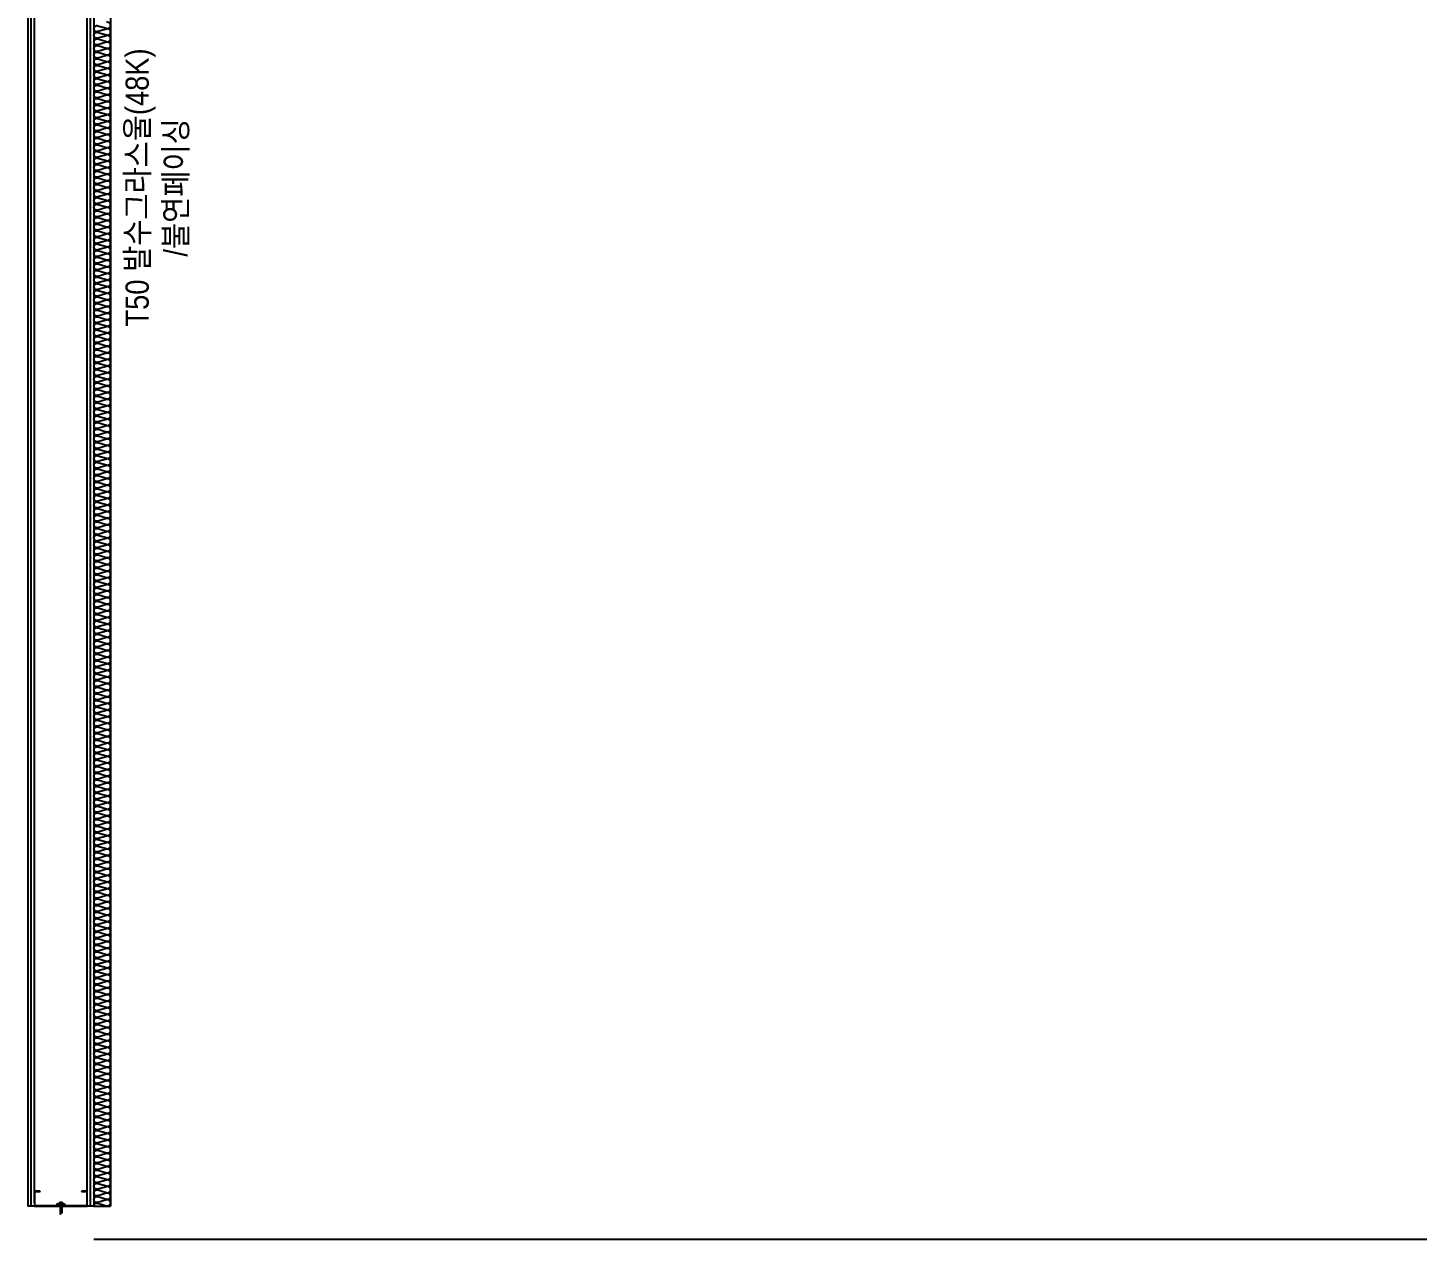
# Model space of a CAD drawing. Header units: millimetres. Extents: x 19868 to 801382, y -4805 to 85279.
# Drawn here: x 134538 to 138738, y 60179 to 63842 of the extents above; entities that cross this region are included whole.
import ezdxf
from ezdxf.enums import TextEntityAlignment as Align

# ---------------------------------------------------------------- set-up
doc = ezdxf.new("R2010")
doc.units = ezdxf.units.MM
doc.header["$LTSCALE"] = 250
for name, color, linetype in [('8입면선', 8, 'Continuous'), ('A-FIN', 6, 'Continuous'), ('A-WALL-D', 7, 'Continuous'), ('GAGAM-DT', 7, 'Continuous'), ('ISL', 251, 'Continuous'), ('입면', 7, 'Continuous')]:
    doc.layers.add(name, color=color, linetype=linetype)
doc.layers.add('CK', color=221, linetype='Continuous', plot=False)
doc.layers.add('NOPLOT-단열', color=225, linetype='Continuous', plot=False)
doc.styles.add('Gdim', font='')
doc.styles.get('Gdim').set_extended_font_data('Dotum')

# ---------------------------------------------------------------- blocks, each defined once
blk = doc.blocks.new('*U114')
at = {"layer": '8입면선', "color": 8}
for p, q in [((3316397.6, 472011.4), (3316397.6, 478631.4)), ((3316577.6, 472011.4), (3316577.6, 478631.4))]:
    blk.add_line(p, q, dxfattribs=at)
at = {"layer": 'A-WALL-D'}
for p, q in [((3316387.6, 478631.4), (3316387.6, 472011.4)), ((3316407.6, 478631.4), (3316387.6, 478631.4)), ((3316407.6, 472021.4), (3316407.6, 478631.4)), ((3316567.6, 472021.4), (3316567.6, 478631.4)), ((3316587.6, 478631.4), (3316567.6, 478631.4)), ((3316587.6, 478631.4), (3316587.6, 472011.4)), ((3316407.6, 472011.4), (3316387.6, 472011.4)), ((3316587.6, 472011.4), (3316567.6, 472011.4))]:
    blk.add_line(p, q, dxfattribs=at)
at = {"layer": 'CK', "linetype": 'Continuous'}
blk.add_line((3316472.9, 472011.4), (3316502.3, 472011.4), dxfattribs=at)
at = {"layer": 'GAGAM-DT', "color": 8}
for p, q in [((3316485.3, 478625.6), (3316485.3, 478657)), ((3316490.3, 478651.5), (3316485.3, 478657)), ((3316490.3, 478625.6), (3316490.3, 478651.5)), ((3316492.7, 478625.6), (3316482.8, 478625.6)), ((3316482.8, 478625.6), (3316482.8, 478622.1)), ((3316491.2, 478620.6), (3316484.3, 478620.6)), ((3316485.3, 478625.6), (3316485.3, 478620.6)), ((3316490.3, 478625.6), (3316490.3, 478620.6)), ((3316492.7, 478625.6), (3316492.7, 478622.1)), ((3316482.8, 472017.2), (3316482.8, 472020.7)), ((3316492.7, 472017.2), (3316482.8, 472017.2)), ((3316491.2, 472022.2), (3316484.3, 472022.2)), ((3316485.3, 472017.2), (3316485.3, 472022.2)), ((3316485.3, 472017.2), (3316485.3, 471985.8)), ((3316490.3, 472017.2), (3316490.3, 472022.2)), ((3316490.3, 472017.2), (3316490.3, 471991.3)), ((3316492.7, 472017.2), (3316492.7, 472020.7)), ((3316490.3, 471991.3), (3316485.3, 471985.8))]:
    blk.add_line(p, q, dxfattribs=at)
for centre, start, end in [((3316484.3, 478622.1), 180, 270), ((3316491.2, 478622.1), 270, 0), ((3316484.3, 472020.7), 90, 180), ((3316491.2, 472020.7), 0, 90)]:
    blk.add_arc(centre, 1.51, start, end, dxfattribs=at)
at = {"layer": '입면', "color": 6}
for p, q in [((3316407.6, 478586.4), (3316407.6, 478631.4)), ((3316407.6, 478631.4), (3316472.9, 478631.4)), ((3316472.4, 478630.2), (3316408.8, 478630.2)), ((3316408.8, 478630.2), (3316408.8, 478587.6)), ((3316477.4, 478624.4), (3316472.4, 478630.2)), ((3316472.9, 478631.4), (3316477.9, 478625.6)), ((3316497.8, 478624.4), (3316477.4, 478624.4)), ((3316477.9, 478625.6), (3316497.3, 478625.6)), ((3316497.3, 478625.6), (3316502.3, 478631.4)), ((3316502.8, 478630.2), (3316497.8, 478624.4)), ((3316502.3, 478631.4), (3316567.6, 478631.4)), ((3316566.4, 478630.2), (3316502.8, 478630.2)), ((3316566.4, 478587.6), (3316566.4, 478630.2)), ((3316567.6, 478631.4), (3316567.6, 478586.4)), ((3316425.4, 478586.4), (3316407.6, 478586.4)), ((3316408.8, 478587.6), (3316425.4, 478587.6)), ((3316425.4, 478587.6), (3316425.4, 478586.4)), ((3316549.8, 478586.4), (3316549.8, 478587.6)), ((3316549.8, 478587.6), (3316566.4, 478587.6)), ((3316567.6, 478586.4), (3316549.8, 478586.4)), ((3316425.4, 472056.4), (3316407.6, 472056.4)), ((3316407.6, 472056.4), (3316407.6, 472011.4)), ((3316408.8, 472012.6), (3316408.8, 472055.2)), ((3316408.8, 472055.2), (3316425.4, 472055.2)), ((3316425.4, 472055.2), (3316425.4, 472056.4)), ((3316567.6, 472056.4), (3316549.8, 472056.4)), ((3316549.8, 472056.4), (3316549.8, 472055.2)), ((3316549.8, 472055.2), (3316566.4, 472055.2)), ((3316566.4, 472055.2), (3316566.4, 472012.6)), ((3316567.6, 472011.4), (3316567.6, 472056.4)), ((3316407.6, 472011.4), (3316472.9, 472011.4)), ((3316472.4, 472012.6), (3316408.8, 472012.6)), ((3316477.4, 472018.5), (3316472.4, 472012.6)), ((3316472.9, 472011.4), (3316477.9, 472017.3)), ((3316497.8, 472018.5), (3316477.4, 472018.5)), ((3316477.9, 472017.3), (3316497.3, 472017.3)), ((3316497.3, 472017.3), (3316502.3, 472011.4)), ((3316502.8, 472012.6), (3316497.8, 472018.5)), ((3316502.3, 472011.4), (3316567.6, 472011.4)), ((3316566.4, 472012.6), (3316502.8, 472012.6))]:
    blk.add_line(p, q, dxfattribs=at)

msp = doc.modelspace()

# ---------------------------------------------------------------- linework, layer by layer
at = {"layer": 'A-FIN'}
msp.add_line((134738.2, 60178.9), (155038.2, 60178.9), dxfattribs=at)
at = {"layer": 'ISL'}
msp.add_line((134738.2, 60278.9), (134788.2, 60278.9), dxfattribs=at)
msp.add_lwpolyline([(155038.2, 60278.9), (154988.2, 60278.9), (154988.2, 65928.9), (154188.2, 65928.9), (154188.2, 66848.9), (139188.2, 66848.9), (139188.2, 65728.9), (138088.2, 65728.9), (138088.2, 66848.9), (134788.2, 66848.9), (134788.2, 60278.9)], dxfattribs=at)
msp.add_lwpolyline([(134738.2, 60278.9, -0.00027), (134738.2, 60278.9, -0.509267), (134750.3, 60287.8), (134776.1, 60280.1, 1.372593), (134776.1, 60297.8), (134750.3, 60290.1, -0.509267), (134738.2, 60298.9, -0.509267), (134750.3, 60307.8), (134776.1, 60300.1, 1.372593), (134776.1, 60317.8), (134750.3, 60310.1, -0.509267), (134738.2, 60318.9, -0.509267), (134750.3, 60327.8), (134776.1, 60320.1, 1.372593), (134776.1, 60337.8), (134750.3, 60330.1, -0.509267), (134738.2, 60338.9, -0.509267), (134750.3, 60347.8), (134776.1, 60340.1, 1.372593), (134776.1, 60357.8), (134750.3, 60350.1, -0.509267), (134738.2, 60358.9, -0.509267), (134750.3, 60367.8), (134776.1, 60360.1, 1.372593), (134776.1, 60377.8), (134750.3, 60370.1, -0.509267), (134738.2, 60378.9, -0.509267), (134750.3, 60387.8), (134776.1, 60380.1, 1.372593), (134776.1, 60397.8), (134750.3, 60390.1, -0.509267), (134738.2, 60398.9, -0.509267), (134750.3, 60407.8), (134776.1, 60400.1, 1.372593), (134776.1, 60417.8), (134750.3, 60410.1, -0.509267), (134738.2, 60418.9, -0.509267), (134750.3, 60427.8), (134776.1, 60420.1, 1.372593), (134776.1, 60437.8), (134750.3, 60430.1, -0.509267), (134738.2, 60438.9, -0.509267), (134750.3, 60447.8), (134776.1, 60440.1, 1.372593), (134776.1, 60457.8), (134750.3, 60450.1, -0.509267), (134738.2, 60458.9, -0.509267), (134750.3, 60467.8), (134776.1, 60460.1, 1.372593), (134776.1, 60477.8), (134750.3, 60470.1, -0.509267), (134738.2, 60478.9, -0.509267), (134750.3, 60487.8), (134776.1, 60480.1, 1.372593), (134776.1, 60497.8), (134750.3, 60490.1, -0.509267), (134738.2, 60498.9, -0.509267), (134750.3, 60507.8), (134776.1, 60500.1, 1.372593), (134776.1, 60517.8), (134750.3, 60510.1, -0.509267), (134738.2, 60518.9, -0.509267), (134750.3, 60527.8), (134776.1, 60520.1, 1.372593), (134776.1, 60537.8), (134750.3, 60530.1, -0.509267), (134738.2, 60538.9, -0.509267), (134750.3, 60547.8), (134776.1, 60540.1, 1.372593), (134776.1, 60557.8), (134750.3, 60550.1, -0.509267), (134738.2, 60558.9, -0.509267), (134750.3, 60567.8), (134776.1, 60560.1, 1.372593), (134776.1, 60577.8), (134750.3, 60570.1, -0.509267), (134738.2, 60578.9, -0.509267), (134750.3, 60587.8), (134776.1, 60580.1, 1.372593), (134776.1, 60597.8), (134750.3, 60590.1, -0.509267), (134738.2, 60598.9, -0.509267), (134750.3, 60607.8), (134776.1, 60600.1, 1.372593), (134776.1, 60617.8), (134750.3, 60610.1, -0.509267), (134738.2, 60618.9, -0.509267), (134750.3, 60627.8), (134776.1, 60620.1, 1.372593), (134776.1, 60637.8), (134750.3, 60630.1, -0.509267), (134738.2, 60638.9, -0.509267), (134750.3, 60647.8), (134776.1, 60640.1, 1.372593), (134776.1, 60657.8), (134750.3, 60650.1, -0.509267), (134738.2, 60658.9, -0.509267), (134750.3, 60667.8), (134776.1, 60660.1, 1.372593), (134776.1, 60677.8), (134750.3, 60670.1, -0.509267), (134738.2, 60678.9, -0.509267), (134750.3, 60687.8), (134776.1, 60680.1, 1.372593), (134776.1, 60697.8), (134750.3, 60690.1, -0.509267), (134738.2, 60698.9, -0.509267), (134750.3, 60707.8), (134776.1, 60700.1, 1.372593), (134776.1, 60717.8), (134750.3, 60710.1, -0.509267), (134738.2, 60718.9, -0.509267), (134750.3, 60727.8), (134776.1, 60720.1, 1.372593), (134776.1, 60737.8), (134750.3, 60730.1, -0.509267), (134738.2, 60738.9, -0.509267), (134750.3, 60747.8), (134776.1, 60740.1, 1.372593), (134776.1, 60757.8), (134750.3, 60750.1, -0.509267), (134738.2, 60758.9, -0.509267), (134750.3, 60767.8), (134776.1, 60760.1, 1.372593), (134776.1, 60777.8), (134750.3, 60770.1, -0.509267), (134738.2, 60778.9, -0.509267), (134750.3, 60787.8), (134776.1, 60780.1, 1.372593), (134776.1, 60797.8), (134750.3, 60790.1, -0.509267), (134738.2, 60798.9, -0.509267), (134750.3, 60807.8), (134776.1, 60800.1, 1.372593), (134776.1, 60817.8), (134750.3, 60810.1, -0.509267), (134738.2, 60818.9, -0.509267), (134750.3, 60827.8), (134776.1, 60820.1, 1.372593), (134776.1, 60837.8), (134750.3, 60830.1, -0.509267), (134738.2, 60838.9, -0.509267), (134750.3, 60847.8), (134776.1, 60840.1, 1.372593), (134776.1, 60857.8), (134750.3, 60850.1, -0.509267), (134738.2, 60858.9, -0.509267), (134750.3, 60867.8), (134776.1, 60860.1, 1.372593), (134776.1, 60877.8), (134750.3, 60870.1, -0.509267), (134738.2, 60878.9, -0.509267), (134750.3, 60887.8), (134776.1, 60880.1, 1.372593), (134776.1, 60897.8), (134750.3, 60890.1, -0.509267), (134738.2, 60898.9, -0.509267), (134750.3, 60907.8), (134776.1, 60900.1, 1.372593), (134776.1, 60917.8), (134750.3, 60910.1, -0.509267), (134738.2, 60918.9, -0.509267), (134750.3, 60927.8), (134776.1, 60920.1, 1.372593), (134776.1, 60937.8), (134750.3, 60930.1, -0.509267), (134738.2, 60938.9, -0.509267), (134750.3, 60947.8), (134776.1, 60940.1, 1.372593), (134776.1, 60957.8), (134750.3, 60950.1, -0.509267), (134738.2, 60958.9, -0.509267), (134750.3, 60967.8), (134776.1, 60960.1, 1.372593), (134776.1, 60977.8), (134750.3, 60970.1, -0.509267), (134738.2, 60978.9, -0.509267), (134750.3, 60987.8), (134776.1, 60980.1, 1.372593), (134776.1, 60997.8), (134750.3, 60990.1, -0.509267), (134738.2, 60998.9, -0.509267), (134750.3, 61007.8), (134776.1, 61000.1, 1.372593), (134776.1, 61017.8), (134750.3, 61010.1, -0.509267), (134738.2, 61018.9, -0.509267), (134750.3, 61027.8), (134776.1, 61020.1, 1.372593), (134776.1, 61037.8), (134750.3, 61030.1, -0.509267), (134738.2, 61038.9, -0.509267), (134750.3, 61047.8), (134776.1, 61040.1, 1.372593), (134776.1, 61057.8), (134750.3, 61050.1, -0.509267), (134738.2, 61058.9, -0.509267), (134750.3, 61067.8), (134776.1, 61060.1, 1.372593), (134776.1, 61077.8), (134750.3, 61070.1, -0.509267), (134738.2, 61078.9, -0.509267), (134750.3, 61087.8), (134776.1, 61080.1, 1.372593), (134776.1, 61097.8), (134750.3, 61090.1, -0.509267), (134738.2, 61098.9, -0.509267), (134750.3, 61107.8), (134776.1, 61100.1, 1.372593), (134776.1, 61117.8), (134750.3, 61110.1, -0.509267), (134738.2, 61118.9, -0.509267), (134750.3, 61127.8), (134776.1, 61120.1, 1.372593), (134776.1, 61137.8), (134750.3, 61130.1, -0.509267), (134738.2, 61138.9, -0.509267), (134750.3, 61147.8), (134776.1, 61140.1, 1.372593), (134776.1, 61157.8), (134750.3, 61150.1, -0.509267), (134738.2, 61158.9, -0.509267), (134750.3, 61167.8), (134776.1, 61160.1, 1.372593), (134776.1, 61177.8), (134750.3, 61170.1, -0.509267), (134738.2, 61178.9, -0.509267), (134750.3, 61187.8), (134776.1, 61180.1, 1.372593), (134776.1, 61197.8), (134750.3, 61190.1, -0.509267), (134738.2, 61198.9, -0.509267), (134750.3, 61207.8), (134776.1, 61200.1, 1.372593), (134776.1, 61217.8), (134750.3, 61210.1, -0.509267), (134738.2, 61218.9, -0.509267), (134750.3, 61227.8), (134776.1, 61220.1, 1.372593), (134776.1, 61237.8), (134750.3, 61230.1, -0.509267), (134738.2, 61238.9, -0.509267), (134750.3, 61247.8), (134776.1, 61240.1, 1.372593), (134776.1, 61257.8), (134750.3, 61250.1, -0.509267), (134738.2, 61258.9, -0.509267), (134750.3, 61267.8), (134776.1, 61260.1, 1.372593), (134776.1, 61277.8), (134750.3, 61270.1, -0.509267), (134738.2, 61278.9, -0.509267), (134750.3, 61287.8), (134776.1, 61280.1, 1.372593), (134776.1, 61297.8), (134750.3, 61290.1, -0.509267), (134738.2, 61298.9, -0.509267), (134750.3, 61307.8), (134776.1, 61300.1, 1.372593), (134776.1, 61317.8), (134750.3, 61310.1, -0.509267), (134738.2, 61318.9, -0.509267), (134750.3, 61327.8), (134776.1, 61320.1, 1.372593), (134776.1, 61337.8), (134750.3, 61330.1, -0.509267), (134738.2, 61338.9, -0.509267), (134750.3, 61347.8), (134776.1, 61340.1, 1.372593), (134776.1, 61357.8), (134750.3, 61350.1, -0.509267), (134738.2, 61358.9, -0.509267), (134750.3, 61367.8), (134776.1, 61360.1, 1.372593), (134776.1, 61377.8), (134750.3, 61370.1, -0.509267), (134738.2, 61378.9, -0.509267), (134750.3, 61387.8), (134776.1, 61380.1, 1.372593), (134776.1, 61397.8), (134750.3, 61390.1, -0.509267), (134738.2, 61398.9, -0.509267), (134750.3, 61407.8), (134776.1, 61400.1, 1.372593), (134776.1, 61417.8), (134750.3, 61410.1, -0.509267), (134738.2, 61418.9, -0.509267), (134750.3, 61427.8), (134776.1, 61420.1, 1.372593), (134776.1, 61437.8), (134750.3, 61430.1, -0.509267), (134738.2, 61438.9, -0.509267), (134750.3, 61447.8), (134776.1, 61440.1, 1.372593), (134776.1, 61457.8), (134750.3, 61450.1, -0.509267), (134738.2, 61458.9, -0.509267), (134750.3, 61467.8), (134776.1, 61460.1, 1.372593), (134776.1, 61477.8), (134750.3, 61470.1, -0.509267), (134738.2, 61478.9, -0.509267), (134750.3, 61487.8), (134776.1, 61480.1, 1.372593), (134776.1, 61497.8), (134750.3, 61490.1, -0.509267), (134738.2, 61498.9, -0.509267), (134750.3, 61507.8), (134776.1, 61500.1, 1.372593), (134776.1, 61517.8), (134750.3, 61510.1, -0.509267), (134738.2, 61518.9, -0.509267), (134750.3, 61527.8), (134776.1, 61520.1, 1.372593), (134776.1, 61537.8), (134750.3, 61530.1, -0.509267), (134738.2, 61538.9, -0.509267), (134750.3, 61547.8), (134776.1, 61540.1, 1.372593), (134776.1, 61557.8), (134750.3, 61550.1, -0.509267), (134738.2, 61558.9, -0.509267), (134750.3, 61567.8), (134776.1, 61560.1, 1.372593), (134776.1, 61577.8), (134750.3, 61570.1, -0.509267), (134738.2, 61578.9, -0.509267), (134750.3, 61587.8), (134776.1, 61580.1, 1.372593), (134776.1, 61597.8), (134750.3, 61590.1, -0.509267), (134738.2, 61598.9, -0.509267), (134750.3, 61607.8), (134776.1, 61600.1, 1.372593), (134776.1, 61617.8), (134750.3, 61610.1, -0.509267), (134738.2, 61618.9, -0.509267), (134750.3, 61627.8), (134776.1, 61620.1, 1.372593), (134776.1, 61637.8), (134750.3, 61630.1, -0.509267), (134738.2, 61638.9, -0.509267), (134750.3, 61647.8), (134776.1, 61640.1, 1.372593), (134776.1, 61657.8), (134750.3, 61650.1, -0.509267), (134738.2, 61658.9, -0.509267), (134750.3, 61667.8), (134776.1, 61660.1, 1.372593), (134776.1, 61677.8), (134750.3, 61670.1, -0.509267), (134738.2, 61678.9, -0.509267), (134750.3, 61687.8), (134776.1, 61680.1, 1.372593), (134776.1, 61697.8), (134750.3, 61690.1, -0.509267), (134738.2, 61698.9, -0.509267), (134750.3, 61707.8), (134776.1, 61700.1, 1.372593), (134776.1, 61717.8), (134750.3, 61710.1, -0.509267), (134738.2, 61718.9, -0.509267), (134750.3, 61727.8), (134776.1, 61720.1, 1.372593), (134776.1, 61737.8), (134750.3, 61730.1, -0.509267), (134738.2, 61738.9, -0.509267), (134750.3, 61747.8), (134776.1, 61740.1, 1.372593), (134776.1, 61757.8), (134750.3, 61750.1, -0.509267), (134738.2, 61758.9, -0.509267), (134750.3, 61767.8), (134776.1, 61760.1, 1.372593), (134776.1, 61777.8), (134750.3, 61770.1, -0.509267), (134738.2, 61778.9, -0.509267), (134750.3, 61787.8), (134776.1, 61780.1, 1.372593), (134776.1, 61797.8), (134750.3, 61790.1, -0.509267), (134738.2, 61798.9, -0.509267), (134750.3, 61807.8), (134776.1, 61800.1, 1.372593), (134776.1, 61817.8), (134750.3, 61810.1, -0.509267), (134738.2, 61818.9, -0.509267), (134750.3, 61827.8), (134776.1, 61820.1, 1.372593), (134776.1, 61837.8), (134750.3, 61830.1, -0.509267), (134738.2, 61838.9, -0.509267), (134750.3, 61847.8), (134776.1, 61840.1, 1.372593), (134776.1, 61857.8), (134750.3, 61850.1, -0.509267), (134738.2, 61858.9, -0.509267), (134750.3, 61867.8), (134776.1, 61860.1, 1.372593), (134776.1, 61877.8), (134750.3, 61870.1, -0.509267), (134738.2, 61878.9, -0.509267), (134750.3, 61887.8), (134776.1, 61880.1, 1.372593), (134776.1, 61897.8), (134750.3, 61890.1, -0.509267), (134738.2, 61898.9, -0.509267), (134750.3, 61907.8), (134776.1, 61900.1, 1.372593), (134776.1, 61917.8), (134750.3, 61910.1, -0.509267), (134738.2, 61918.9, -0.509267), (134750.3, 61927.8), (134776.1, 61920.1, 1.372593), (134776.1, 61937.8), (134750.3, 61930.1, -0.509267), (134738.2, 61938.9, -0.509267), (134750.3, 61947.8), (134776.1, 61940.1, 1.372593), (134776.1, 61957.8), (134750.3, 61950.1, -0.509267), (134738.2, 61958.9, -0.509267), (134750.3, 61967.8), (134776.1, 61960.1, 1.372593), (134776.1, 61977.8), (134750.3, 61970.1, -0.509267), (134738.2, 61978.9, -0.509267), (134750.3, 61987.8), (134776.1, 61980.1, 1.372593), (134776.1, 61997.8), (134750.3, 61990.1, -0.509267), (134738.2, 61998.9, -0.509267), (134750.3, 62007.8), (134776.1, 62000.1, 1.372593), (134776.1, 62017.8), (134750.3, 62010.1, -0.509267), (134738.2, 62018.9, -0.509267), (134750.3, 62027.8), (134776.1, 62020.1, 1.372593), (134776.1, 62037.8), (134750.3, 62030.1, -0.509267), (134738.2, 62038.9, -0.509267), (134750.3, 62047.8), (134776.1, 62040.1, 1.372593), (134776.1, 62057.8), (134750.3, 62050.1, -0.509267), (134738.2, 62058.9, -0.509267), (134750.3, 62067.8), (134776.1, 62060.1, 1.372593), (134776.1, 62077.8), (134750.3, 62070.1, -0.509267), (134738.2, 62078.9, -0.509267), (134750.3, 62087.8), (134776.1, 62080.1, 1.372593), (134776.1, 62097.8), (134750.3, 62090.1, -0.509267), (134738.2, 62098.9, -0.509267), (134750.3, 62107.8), (134776.1, 62100.1, 1.372593), (134776.1, 62117.8), (134750.3, 62110.1, -0.509267), (134738.2, 62118.9, -0.509267), (134750.3, 62127.8), (134776.1, 62120.1, 1.372593), (134776.1, 62137.8), (134750.3, 62130.1, -0.509267), (134738.2, 62138.9, -0.509267), (134750.3, 62147.8), (134776.1, 62140.1, 1.372593), (134776.1, 62157.8), (134750.3, 62150.1, -0.509267), (134738.2, 62158.9, -0.509267), (134750.3, 62167.8), (134776.1, 62160.1, 1.372593), (134776.1, 62177.8), (134750.3, 62170.1, -0.509267), (134738.2, 62178.9, -0.509267), (134750.3, 62187.8), (134776.1, 62180.1, 1.372593), (134776.1, 62197.8), (134750.3, 62190.1, -0.509267), (134738.2, 62198.9, -0.509267), (134750.3, 62207.8), (134776.1, 62200.1, 1.372593), (134776.1, 62217.8), (134750.3, 62210.1, -0.509267), (134738.2, 62218.9, -0.509267), (134750.3, 62227.8), (134776.1, 62220.1, 1.372593), (134776.1, 62237.8), (134750.3, 62230.1, -0.509267), (134738.2, 62238.9, -0.509267), (134750.3, 62247.8), (134776.1, 62240.1, 1.372593), (134776.1, 62257.8), (134750.3, 62250.1, -0.509267), (134738.2, 62258.9, -0.509267), (134750.3, 62267.8), (134776.1, 62260.1, 1.372593), (134776.1, 62277.8), (134750.3, 62270.1, -0.509267), (134738.2, 62278.9, -0.509267), (134750.3, 62287.8), (134776.1, 62280.1, 1.372593), (134776.1, 62297.8), (134750.3, 62290.1, -0.509267), (134738.2, 62298.9, -0.509267), (134750.3, 62307.8), (134776.1, 62300.1, 1.372593), (134776.1, 62317.8), (134750.3, 62310.1, -0.509267), (134738.2, 62318.9, -0.509267), (134750.3, 62327.8), (134776.1, 62320.1, 1.372593), (134776.1, 62337.8), (134750.3, 62330.1, -0.509267), (134738.2, 62338.9, -0.509267), (134750.3, 62347.8), (134776.1, 62340.1, 1.372593), (134776.1, 62357.8), (134750.3, 62350.1, -0.509267), (134738.2, 62358.9, -0.509267), (134750.3, 62367.8), (134776.1, 62360.1, 1.372593), (134776.1, 62377.8), (134750.3, 62370.1, -0.509267), (134738.2, 62378.9, -0.509267), (134750.3, 62387.8), (134776.1, 62380.1, 1.372593), (134776.1, 62397.8), (134750.3, 62390.1, -0.509267), (134738.2, 62398.9, -0.509267), (134750.3, 62407.8), (134776.1, 62400.1, 1.372593), (134776.1, 62417.8), (134750.3, 62410.1, -0.509267), (134738.2, 62418.9, -0.509267), (134750.3, 62427.8), (134776.1, 62420.1, 1.372593), (134776.1, 62437.8), (134750.3, 62430.1, -0.509267), (134738.2, 62438.9, -0.509267), (134750.3, 62447.8), (134776.1, 62440.1, 1.372593), (134776.1, 62457.8), (134750.3, 62450.1, -0.509267), (134738.2, 62458.9, -0.509267), (134750.3, 62467.8), (134776.1, 62460.1, 1.372593), (134776.1, 62477.8), (134750.3, 62470.1, -0.509267), (134738.2, 62478.9, -0.509267), (134750.3, 62487.8), (134776.1, 62480.1, 1.372593), (134776.1, 62497.8), (134750.3, 62490.1, -0.509267), (134738.2, 62498.9, -0.509267), (134750.3, 62507.8), (134776.1, 62500.1, 1.372593), (134776.1, 62517.8), (134750.3, 62510.1, -0.509267), (134738.2, 62518.9, -0.509267), (134750.3, 62527.8), (134776.1, 62520.1, 1.372593), (134776.1, 62537.8), (134750.3, 62530.1, -0.509267), (134738.2, 62538.9, -0.509267), (134750.3, 62547.8), (134776.1, 62540.1, 1.372593), (134776.1, 62557.8), (134750.3, 62550.1, -0.509267), (134738.2, 62558.9, -0.509267), (134750.3, 62567.8), (134776.1, 62560.1, 1.372593), (134776.1, 62577.8), (134750.3, 62570.1, -0.509267), (134738.2, 62578.9, -0.509267), (134750.3, 62587.8), (134776.1, 62580.1, 1.372593), (134776.1, 62597.8), (134750.3, 62590.1, -0.509267), (134738.2, 62598.9, -0.509267), (134750.3, 62607.8), (134776.1, 62600.1, 1.372593), (134776.1, 62617.8), (134750.3, 62610.1, -0.509267), (134738.2, 62618.9, -0.509267), (134750.3, 62627.8), (134776.1, 62620.1, 1.372593), (134776.1, 62637.8), (134750.3, 62630.1, -0.509267), (134738.2, 62638.9, -0.509267), (134750.3, 62647.8), (134776.1, 62640.1, 1.372593), (134776.1, 62657.8), (134750.3, 62650.1, -0.509267), (134738.2, 62658.9, -0.509267), (134750.3, 62667.8), (134776.1, 62660.1, 1.372593), (134776.1, 62677.8), (134750.3, 62670.1, -0.509267), (134738.2, 62678.9, -0.509267), (134750.3, 62687.8), (134776.1, 62680.1, 1.372593), (134776.1, 62697.8), (134750.3, 62690.1, -0.509267), (134738.2, 62698.9, -0.509267), (134750.3, 62707.8), (134776.1, 62700.1, 1.372593), (134776.1, 62717.8), (134750.3, 62710.1, -0.509267), (134738.2, 62718.9, -0.509267), (134750.3, 62727.8), (134776.1, 62720.1, 1.372593), (134776.1, 62737.8), (134750.3, 62730.1, -0.509267), (134738.2, 62738.9, -0.509267), (134750.3, 62747.8), (134776.1, 62740.1, 1.372593), (134776.1, 62757.8), (134750.3, 62750.1, -0.509267), (134738.2, 62758.9, -0.509267), (134750.3, 62767.8), (134776.1, 62760.1, 1.372593), (134776.1, 62777.8), (134750.3, 62770.1, -0.509267), (134738.2, 62778.9, -0.509267), (134750.3, 62787.8), (134776.1, 62780.1, 1.372593), (134776.1, 62797.8), (134750.3, 62790.1, -0.509267), (134738.2, 62798.9, -0.509267), (134750.3, 62807.8), (134776.1, 62800.1, 1.372593), (134776.1, 62817.8), (134750.3, 62810.1, -0.509267), (134738.2, 62818.9, -0.509267), (134750.3, 62827.8), (134776.1, 62820.1, 1.372593), (134776.1, 62837.8), (134750.3, 62830.1, -0.509267), (134738.2, 62838.9, -0.509267), (134750.3, 62847.8), (134776.1, 62840.1, 1.372593), (134776.1, 62857.8), (134750.3, 62850.1, -0.509267), (134738.2, 62858.9, -0.509267), (134750.3, 62867.8), (134776.1, 62860.1, 1.372593), (134776.1, 62877.8), (134750.3, 62870.1, -0.509267), (134738.2, 62878.9, -0.509267), (134750.3, 62887.8), (134776.1, 62880.1, 1.372593), (134776.1, 62897.8), (134750.3, 62890.1, -0.509267), (134738.2, 62898.9, -0.509267), (134750.3, 62907.8), (134776.1, 62900.1, 1.372593), (134776.1, 62917.8), (134750.3, 62910.1, -0.509267), (134738.2, 62918.9, -0.509267), (134750.3, 62927.8), (134776.1, 62920.1, 1.372593), (134776.1, 62937.8), (134750.3, 62930.1, -0.509267), (134738.2, 62938.9, -0.509267), (134750.3, 62947.8), (134776.1, 62940.1, 1.372593), (134776.1, 62957.8), (134750.3, 62950.1, -0.509267), (134738.2, 62958.9, -0.509267), (134750.3, 62967.8), (134776.1, 62960.1, 1.372593), (134776.1, 62977.8), (134750.3, 62970.1, -0.509267), (134738.2, 62978.9, -0.509267), (134750.3, 62987.8), (134776.1, 62980.1, 1.372593), (134776.1, 62997.8), (134750.3, 62990.1, -0.509267), (134738.2, 62998.9, -0.509267), (134750.3, 63007.8), (134776.1, 63000.1, 1.372593), (134776.1, 63017.8), (134750.3, 63010.1, -0.509267), (134738.2, 63018.9, -0.509267), (134750.3, 63027.8), (134776.1, 63020.1, 1.372593), (134776.1, 63037.8), (134750.3, 63030.1, -0.509267), (134738.2, 63038.9, -0.509267), (134750.3, 63047.8), (134776.1, 63040.1, 1.372593), (134776.1, 63057.8), (134750.3, 63050.1, -0.509267), (134738.2, 63058.9, -0.509267), (134750.3, 63067.8), (134776.1, 63060.1, 1.372593), (134776.1, 63077.8), (134750.3, 63070.1, -0.509267), (134738.2, 63078.9, -0.509267), (134750.3, 63087.8), (134776.1, 63080.1, 1.372593), (134776.1, 63097.8), (134750.3, 63090.1, -0.509267), (134738.2, 63098.9, -0.509267), (134750.3, 63107.8), (134776.1, 63100.1, 1.372593), (134776.1, 63117.8), (134750.3, 63110.1, -0.509267), (134738.2, 63118.9, -0.509267), (134750.3, 63127.8), (134776.1, 63120.1, 1.372593), (134776.1, 63137.8), (134750.3, 63130.1, -0.509267), (134738.2, 63138.9, -0.509267), (134750.3, 63147.8), (134776.1, 63140.1, 1.372593), (134776.1, 63157.8), (134750.3, 63150.1, -0.509267), (134738.2, 63158.9, -0.509267), (134750.3, 63167.8), (134776.1, 63160.1, 1.372593), (134776.1, 63177.8), (134750.3, 63170.1, -0.509267), (134738.2, 63178.9, -0.509267), (134750.3, 63187.8), (134776.1, 63180.1, 1.372593), (134776.1, 63197.8), (134750.3, 63190.1, -0.509267), (134738.2, 63198.9, -0.509267), (134750.3, 63207.8), (134776.1, 63200.1, 1.372593), (134776.1, 63217.8), (134750.3, 63210.1, -0.509267), (134738.2, 63218.9, -0.509267), (134750.3, 63227.8), (134776.1, 63220.1, 1.372593), (134776.1, 63237.8), (134750.3, 63230.1, -0.509267), (134738.2, 63238.9, -0.509267), (134750.3, 63247.8), (134776.1, 63240.1, 1.372593), (134776.1, 63257.8), (134750.3, 63250.1, -0.509267), (134738.2, 63258.9, -0.509267), (134750.3, 63267.8), (134776.1, 63260.1, 1.372593), (134776.1, 63277.8), (134750.3, 63270.1, -0.509267), (134738.2, 63278.9, -0.509267), (134750.3, 63287.8), (134776.1, 63280.1, 1.372593), (134776.1, 63297.8), (134750.3, 63290.1, -0.509267), (134738.2, 63298.9, -0.509267), (134750.3, 63307.8), (134776.1, 63300.1, 1.372593), (134776.1, 63317.8), (134750.3, 63310.1, -0.509267), (134738.2, 63318.9, -0.509267), (134750.3, 63327.8), (134776.1, 63320.1, 1.372593), (134776.1, 63337.8), (134750.3, 63330.1, -0.509267), (134738.2, 63338.9, -0.509267), (134750.3, 63347.8), (134776.1, 63340.1, 1.372593), (134776.1, 63357.8), (134750.3, 63350.1, -0.509267), (134738.2, 63358.9, -0.509267), (134750.3, 63367.8), (134776.1, 63360.1, 1.372593), (134776.1, 63377.8), (134750.3, 63370.1, -0.509267), (134738.2, 63378.9, -0.509267), (134750.3, 63387.8), (134776.1, 63380.1, 1.372593), (134776.1, 63397.8), (134750.3, 63390.1, -0.509267), (134738.2, 63398.9, -0.509267), (134750.3, 63407.8), (134776.1, 63400.1, 1.372593), (134776.1, 63417.8), (134750.3, 63410.1, -0.509267), (134738.2, 63418.9, -0.509267), (134750.3, 63427.8), (134776.1, 63420.1, 1.372593), (134776.1, 63437.8), (134750.3, 63430.1, -0.509267), (134738.2, 63438.9, -0.509267), (134750.3, 63447.8), (134776.1, 63440.1, 1.372593), (134776.1, 63457.8), (134750.3, 63450.1, -0.509267), (134738.2, 63458.9, -0.509267), (134750.3, 63467.8), (134776.1, 63460.1, 1.372593), (134776.1, 63477.8), (134750.3, 63470.1, -0.509267), (134738.2, 63478.9, -0.509267), (134750.3, 63487.8), (134776.1, 63480.1, 1.372593), (134776.1, 63497.8), (134750.3, 63490.1, -0.509267), (134738.2, 63498.9, -0.509267), (134750.3, 63507.8), (134776.1, 63500.1, 1.372593), (134776.1, 63517.8), (134750.3, 63510.1, -0.509267), (134738.2, 63518.9, -0.509267), (134750.3, 63527.8), (134776.1, 63520.1, 1.372593), (134776.1, 63537.8), (134750.3, 63530.1, -0.509267), (134738.2, 63538.9, -0.509267), (134750.3, 63547.8), (134776.1, 63540.1, 1.372593), (134776.1, 63557.8), (134750.3, 63550.1, -0.509267), (134738.2, 63558.9, -0.509267), (134750.3, 63567.8), (134776.1, 63560.1, 1.372593), (134776.1, 63577.8), (134750.3, 63570.1, -0.509267), (134738.2, 63578.9, -0.509267), (134750.3, 63587.8), (134776.1, 63580.1, 1.372593), (134776.1, 63597.8), (134750.3, 63590.1, -0.509267), (134738.2, 63598.9, -0.509267), (134750.3, 63607.8), (134776.1, 63600.1, 1.372593), (134776.1, 63617.8), (134750.3, 63610.1, -0.509267), (134738.2, 63618.9, -0.509267), (134750.3, 63627.8), (134776.1, 63620.1, 1.372593), (134776.1, 63637.8), (134750.3, 63630.1, -0.509267), (134738.2, 63638.9, -0.509267), (134750.3, 63647.8), (134776.1, 63640.1, 1.372593), (134776.1, 63657.8), (134750.3, 63650.1, -0.509267), (134738.2, 63658.9, -0.509267), (134750.3, 63667.8), (134776.1, 63660.1, 1.372593), (134776.1, 63677.8), (134750.3, 63670.1, -0.509267), (134738.2, 63678.9, -0.509267), (134750.3, 63687.8), (134776.1, 63680.1, 1.372593), (134776.1, 63697.8), (134750.3, 63690.1, -0.509267), (134738.2, 63698.9, -0.509267), (134750.3, 63707.8), (134776.1, 63700.1, 1.372593), (134776.1, 63717.8), (134750.3, 63710.1, -0.509267), (134738.2, 63718.9, -0.509267), (134750.3, 63727.8), (134776.1, 63720.1, 1.372593), (134776.1, 63737.8), (134750.3, 63730.1, -0.509267), (134738.2, 63738.9, -0.509267), (134750.3, 63747.8), (134776.1, 63740.1, 1.372593), (134776.1, 63757.8), (134750.3, 63750.1, -0.509267), (134738.2, 63758.9, -0.509267), (134750.3, 63767.8), (134776.1, 63760.1, 1.372593), (134776.1, 63777.8), (134750.3, 63770.1, -0.509267), (134738.2, 63778.9, -0.509267), (134750.3, 63787.8), (134776.1, 63780.1, 1.372593), (134776.1, 63797.8), (134750.3, 63790.1, -0.509267), (134738.2, 63798.9, -0.509267), (134750.3, 63807.8), (134776.1, 63800.1, 1.372593), (134776.1, 63817.8), (134750.3, 63810.1, -0.509267), (134738.2, 63818.9, -0.509267), (134750.3, 63827.8), (134776.1, 63820.1, 1.372593), (134776.1, 63837.8), (134750.3, 63830.1, -0.509267), (134738.2, 63838.9, -0.509267), (134750.3, 63847.8), (134776.1, 63840.1, 1.372593), (134776.1, 63857.8)], format="xyb", dxfattribs=at)

# ---------------------------------------------------------------- block references
at = {"layer": 'A-WALL-D'}
msp.add_blockref('*U114', (-3181849.4, -411732.5), dxfattribs=at)

# ---------------------------------------------------------------- texts
at = {"layer": 'NOPLOT-단열', "style": 'Gdim', "width": 0.9}
for s, p in [('T50 발수그라스울(48K)', (134868.8, 63358.9)), ('/불연페이싱', (134985.2, 63358.9))]:
    msp.add_text(s, height=70, rotation=90, dxfattribs=at).set_placement(p, align=Align.MIDDLE_CENTER)

doc.saveas('drawing.dxf')
